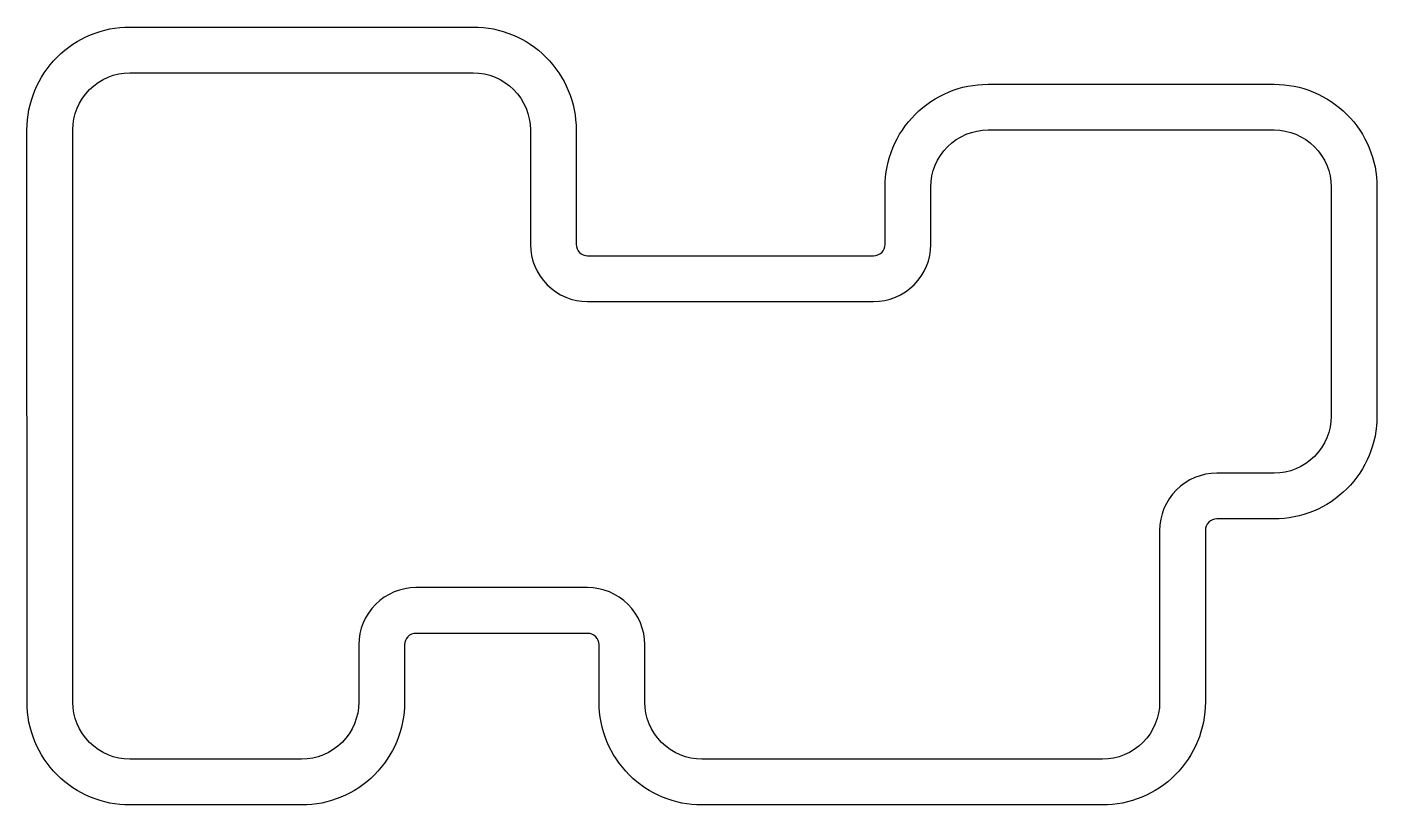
# Model space of a CAD drawing. Header units: millimetres. Extents: x 62 to 298, y 42 to 178.
import ezdxf

# ---------------------------------------------------------------- set-up
doc = ezdxf.new("R2010")
doc.units = ezdxf.units.MM
doc.header["$LTSCALE"] = 0.6

msp = doc.modelspace()

# ---------------------------------------------------------------- linework, layer by layer
for points in [[(268, 90), (268, 60, -0.414214), (250, 42), (180, 42, -0.414214), (162, 60), (162, 70, 0.414214), (160, 72), (130, 72, 0.414214), (128, 70), (128, 60, -0.414214), (110, 42), (80, 42, -0.414214), (62, 60), (62, 160, -0.414214), (80, 178), (140, 178, -0.414214), (158, 160), (158, 140, 0.414214), (160, 138), (210, 138, 0.414214), (212, 140), (212, 150, -0.414214), (230, 168), (280, 168, -0.414214), (298, 150), (298, 110, -0.414214), (280, 92), (270, 92, 0.414214)], [(260, 90), (260, 60, -0.414214), (250, 50), (180, 50, -0.414214), (170, 60), (170, 70, 0.414214), (160, 80), (130, 80, 0.414214), (120, 70), (120, 60, -0.414214), (110, 50), (80, 50, -0.414214), (70, 60), (70, 160, -0.414214), (80, 170), (140, 170, -0.414214), (150, 160), (150, 140, 0.414214), (160, 130), (210, 130, 0.414214), (220, 140), (220, 150, -0.414214), (230, 160), (280, 160, -0.414214), (290, 150), (290, 110, -0.414214), (280, 100), (270, 100, 0.414214)]]:
    msp.add_lwpolyline(points, format="xyb", close=True)

doc.saveas('drawing.dxf')
